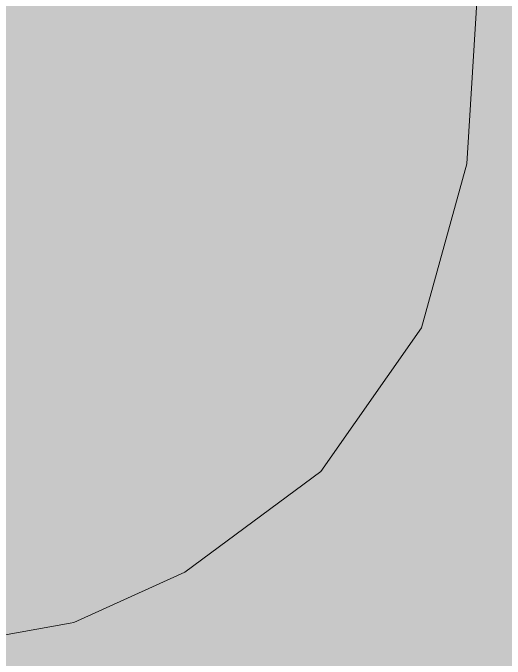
# Model space of a CAD drawing. Header units: metres. Extents: x -6 to 1255, y -2 to 532.
# Drawn here: x 1087.675 to 1089.628, y 72.227 to 74.791 of the extents above; entities that cross this region are included whole.
import ezdxf

# ---------------------------------------------------------------- set-up
doc = ezdxf.new("R2010")
doc.units = ezdxf.units.M
doc.header["$MEASUREMENT"] = 0
doc.layers.add('TPX_BUILDINGS_HATCH', color=7, linetype='CONTINUOUS', lineweight=0, true_color=0xf0f0f0)
doc.layers.add('TPX_CADASTRES', color=7, linetype='CONTINUOUS', lineweight=0, true_color=0x646464)

msp = doc.modelspace()

# ---------------------------------------------------------------- hatches: boundary and pattern name
at = {"layer": 'TPX_BUILDINGS_HATCH'}
h = msp.add_hatch(color=256, dxfattribs=at)
h.paths.add_polyline_path([(1070.0282, 80.4808), (1069.3067, 78.6013), (1069.8527, 78.3938), (1072.5867, 77.4113), (1072.7367, 77.2813), (1072.7867, 77.1413), (1072.7867, 76.9913), (1072.6767, 76.5413), (1072.7067, 76.2613), (1072.8967, 76.1113), (1073.4367, 75.9113), (1079.9567, 73.5613), (1080.0967, 73.5413), (1080.3167, 73.6313), (1080.4167, 73.7413), (1080.6267, 74.1513), (1080.7267, 74.2713), (1080.9467, 74.3613), (1081.2492, 74.2888), (1084.3852, 73.1498), (1084.4367, 73.1313), (1084.7967, 72.9813), (1085.0467, 72.8013), (1085.2562, 72.5713), (1085.9362, 71.6213), (1086.2662, 71.2913), (1086.6462, 71.0213), (1087.0762, 70.8313), (1087.5262, 70.7113), (1087.9862, 70.6713), (1088.2262, 70.6813), (1088.6862, 70.7613), (1089.1262, 70.9213), (1089.7162, 71.3013), (1090.0462, 71.6313), (1090.4162, 72.2213), (1090.5762, 72.6613), (1090.6562, 73.1213), (1090.6562, 73.5913), (1090.5762, 74.0513), (1090.4162, 74.4913), (1089.7467, 75.5613), (1089.6267, 75.8813), (1089.6167, 76.4613), (1089.8367, 79.9013), (1089.8967, 80.1013), (1089.9867, 80.2013), (1090.4667, 80.4713), (1090.5967, 80.7813), (1091.0467, 88.0413), (1090.9667, 88.3613), (1090.5767, 88.6413), (1090.4467, 88.8313), (1090.3967, 89.0113), (1090.5867, 92.1513), (1090.6267, 92.7713), (1090.6767, 93.5113), (1090.9167, 97.4613), (1091.1167, 100.5513), (1091.1267, 100.7213), (1091.5767, 101.6513), (1090.8967, 102.8213), (1089.9067, 102.9313), (1089.6667, 103.0213), (1086.7867, 104.1013), (1080.5842, 106.4143), (1080.0267, 106.6313), (1079.0302, 104.0298), (1078.8967, 103.6813), (1078.3967, 102.3613), (1078.0467, 101.4413), (1077.0647, 98.8818), (1076.7847, 98.1523), (1076.6347, 97.7618), (1075.8847, 95.8068), (1075.8367, 95.6813), (1075.0467, 93.6213), (1073.9867, 90.8213), (1073.9257, 90.6618), (1073.7582, 90.2253), (1073.7067, 90.0913), (1072.8587, 87.8853), (1072.6267, 87.2813), (1072.5197, 87.0003), (1071.3867, 84.0213), (1070.0282, 80.4808)])
h.paths.add_polyline_path([(1079.6267, 94.2813), (1080.4367, 96.3713), (1083.7567, 95.1513), (1083.6767, 94.0613), (1083.6267, 93.4413), (1081.4667, 93.6013), (1079.6267, 94.2813)], flags=16)

# ---------------------------------------------------------------- linework, layer by layer
at = {"layer": 'TPX_CADASTRES', "elevation": 0.0241}
msp.add_lwpolyline([(1075.8667, 76.2316), (1079.1367, 75.0416), (1080.4467, 74.5716), (1080.5017, 74.5526), (1081.0767, 74.3516), (1084.3852, 73.1501), (1084.4367, 73.1316), (1086.2962, 72.4616), (1086.7962, 72.3016), (1087.3562, 72.2716), (1087.9012, 72.3691), (1087.9162, 72.3716), (1088.3562, 72.5716), (1088.8962, 72.9716), (1089.2962, 73.5416), (1089.4762, 74.1916), (1089.5127, 74.7916), (1089.5967, 76.1816), (1089.6167, 76.4616), (1089.8367, 79.9016), (1089.8567, 80.3616), (1090.3067, 87.5216), (1090.3667, 88.4816)], dxfattribs=at)

doc.saveas('drawing.dxf')
